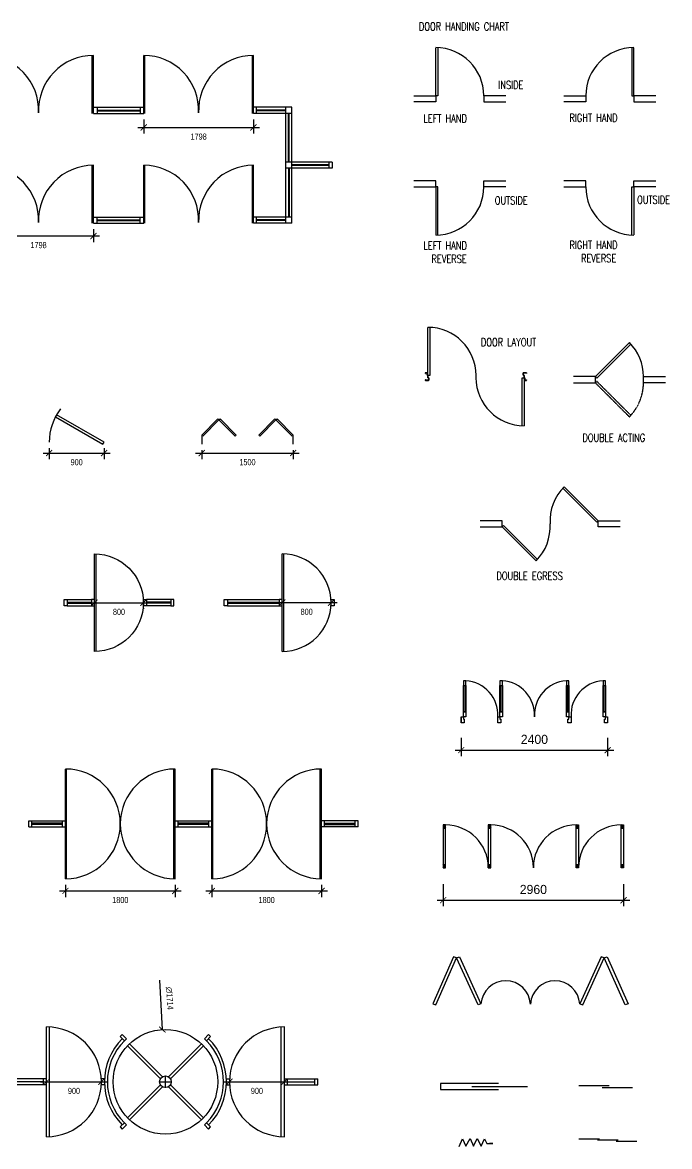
# Model space of a CAD drawing. Header units: millimetres. Extents: x -14129 to 25170, y 11877 to 30307.
# Drawn here: x -5189 to 5423, y 11877 to 30307 of the extents above; entities that cross this region are included whole.
import ezdxf

# ---------------------------------------------------------------- set-up
doc = ezdxf.new("R2010")
doc.units = ezdxf.units.MM
doc.linetypes.add('HIDDEN2', pattern=[0.1875, 0.125, -0.0625])
doc.styles.add('DIM', font='', dxfattribs={"height": 100})
doc.styles.add('Ignore', font='romans.shx', dxfattribs={"width": 0.75})
doc.styles.add('TA1', font='')
doc.styles.get('DIM').set_extended_font_data('VNI-Helve-Condense')
doc.styles.get('TA1').set_extended_font_data('VNI-Avo')
doc.dimstyles.new('100', dxfattribs={"dimtxt": 100, "dimasz": 100, "dimexe": 100, "dimexo": 100, "dimgap": 100, "dimtad": 2, "dimdec": 0, "dimzin": 0, "dimdsep": 46, "dimtxsty": 'DIM', "dimblk": 'ARCHTICK', "dimcen": 100, "dimdle": 100, "dimadec": 0, "dimazin": 0, "dimtfac": 1, "dimtdec": 0, "dimtofl": 0, "dimtmove": 0, "dimatfit": 3, "dimldrblk": 'ARCHTICK', "dimfxl": 1, "dimtolj": 1, "dimtzin": 0, "dimarcsym": 0})

# ---------------------------------------------------------------- blocks, each defined once
blk = doc.blocks.new('_ArchTick')
at = {"color": 0, "linetype": 'ByBlock', "const_width": 0.15}
blk.add_lwpolyline([(-0.5, -0.5), (0.5, 0.5)], dxfattribs=at)
blk = doc.blocks.new('A$C4CD04CA9')
for p, q in [((359, 101), (359, 888)), ((392, 888), (392, 101)), ((0, 101), (359, 101)), ((359, 0), (0, 0)), ((359, 101), (359, 0)), ((392, 101), (359, 101)), ((1506, 101), (1147, 101)), ((1147, 101), (1147, 0)), ((1147, 0), (1506, 0))]:
    blk.add_line(p, q)
blk.add_arc((359, 101), 788, 0, 90)
blk = doc.blocks.new('A$C014C1322')
for p, q in [((1114, 888), (1114, 101)), ((1147, 101), (1147, 888)), ((0, 101), (359, 101)), ((359, 0), (0, 0)), ((359, 101), (359, 0)), ((1114, 101), (1147, 101)), ((1506, 101), (1147, 101)), ((1147, 101), (1147, 0)), ((1147, 0), (1506, 0))]:
    blk.add_line(p, q)
blk.add_arc((1147, 101), 788, 90, 180)
blk = doc.blocks.new('A$C1BC04E8F')
for p, q in [((359, 888), (0, 888)), ((0, 787), (359, 787)), ((359, 787), (359, 888)), ((392, 787), (359, 787)), ((359, 787), (359, 0)), ((392, 1), (392, 787)), ((1147, 787), (1147, 888)), ((1147, 888), (1506, 888)), ((1506, 787), (1147, 787))]:
    blk.add_line(p, q)
blk.add_arc((359, 787), 788, 270, 0)
blk = doc.blocks.new('A$C0D093EA5')
for p, q in [((359, 888), (0, 888)), ((0, 787), (359, 787)), ((359, 787), (359, 888)), ((1114, 1), (1114, 787)), ((1114, 787), (1147, 787)), ((1147, 787), (1147, 888)), ((1147, 888), (1506, 888)), ((1506, 787), (1147, 787)), ((1147, 787), (1147, 0))]:
    blk.add_line(p, q)
blk.add_arc((1147, 787), 788, 180, 270)
blk = doc.blocks.new('A$C1E5A0971')
for p, q in [((44, 825), (44, 1613)), ((77, 1612), (77, 825)), ((0, 867), (0, 858)), ((0, 858), (1, 858)), ((1, 755), (0, 755)), ((0, 755), (0, 746)), ((1, 858), (1, 867)), ((1, 746), (1, 755)), ((28, 869), (2, 869)), ((2, 868), (28, 868)), ((55, 745), (2, 745)), ((2, 744), (55, 744)), ((29, 867), (29, 830)), ((30, 830), (30, 867)), ((42, 828), (32, 828)), ((32, 826), (42, 826)), ((42, 825), (42, 787)), ((77, 825), (44, 825)), ((44, 787), (44, 825)), ((55, 785), (46, 785)), ((46, 784), (55, 784)), ((56, 783), (56, 746)), ((57, 746), (57, 783)), ((831, 825), (831, 788)), ((1586, 1), (1586, 788)), ((1586, 788), (1619, 788)), ((1605, 867), (1605, 830)), ((1606, 830), (1606, 867)), ((1660, 869), (1607, 869)), ((1607, 868), (1660, 868)), ((1617, 829), (1607, 829)), ((1607, 828), (1617, 828)), ((1619, 826), (1619, 788)), ((1619, 788), (1619, 0)), ((1620, 788), (1620, 826)), ((1630, 787), (1621, 787)), ((1621, 785), (1630, 785)), ((1632, 783), (1632, 746)), ((1634, 746), (1634, 783)), ((1660, 745), (1635, 745)), ((1635, 744), (1660, 744)), ((1661, 867), (1661, 858)), ((1661, 858), (1662, 858)), ((1662, 755), (1661, 755)), ((1661, 755), (1661, 746)), ((1662, 858), (1662, 867)), ((1662, 746), (1662, 755))]:
    blk.add_line(p, q)
for centre, radius, start, end in [((44, 825), 788, 0, 90), ((2, 867), 2.21, 90, 180), ((2, 746), 2.21, 180, 270), ((2, 867), 0.901, 90, 180), ((2, 746), 0.901, 180, 270), ((28, 867), 2.21, 0, 90), ((28, 867), 0.901, 0, 90), ((32, 830), 3.36, 180, 270), ((32, 830), 2.06, 180, 270), ((42, 825), 2.21, 0, 90), ((42, 825), 0.901, 0, 90), ((46, 787), 3.36, 180, 270), ((46, 787), 2.06, 180, 270), ((55, 783), 2.21, 360, 90), ((55, 783), 0.901, 0, 90), ((55, 746), 0.901, 270, 0), ((55, 746), 2.21, 270, 0), ((1619, 788), 788, 180, 270), ((1607, 867), 2.21, 90, 180), ((1607, 830), 2.21, 180, 270), ((1607, 867), 0.901, 90, 180), ((1607, 830), 0.901, 180, 270), ((1617, 826), 3.36, 0, 90), ((1617, 826), 2.06, 0, 90), ((1621, 788), 2.21, 180, 270), ((1621, 788), 0.901, 180, 270), ((1630, 783), 3.36, 0, 90), ((1630, 783), 2.06, 360, 90), ((1635, 746), 2.21, 180, 270), ((1635, 746), 0.901, 180, 270), ((1660, 867), 2.21, 0, 90), ((1660, 867), 0.901, 0, 90), ((1660, 746), 2.21, 270, 360), ((1660, 746), 0.901, 270, 360)]:
    blk.add_arc(centre, radius, start, end)
blk = doc.blocks.new('A$C41C76E15')
for p, q in [((359, 658), (916, 1215)), ((939, 1191), (383, 635)), ((359, 658), (0, 658)), ((0, 557), (359, 557)), ((383, 635), (359, 658)), ((359, 557), (359, 658)), ((1147, 557), (1147, 658)), ((1147, 658), (1506, 658)), ((1506, 557), (1147, 557))]:
    blk.add_line(p, q)
at = {"linetype": 'HIDDEN2'}
for p, q in [((383, 580), (359, 557)), ((359, 557), (916, 0)), ((939, 24), (383, 580))]:
    blk.add_line(p, q, dxfattribs=at)
blk.add_arc((359, 658), 788, 0, 45)
blk.add_arc((359, 557), 788, 315, 0, dxfattribs=at)
blk = doc.blocks.new('A$C6CDF2B06')
for p, q in [((1355, 1191), (1911, 635)), ((1934, 658), (1378, 1215)), ((359, 658), (0, 658)), ((0, 557), (359, 557)), ((359, 557), (359, 658)), ((383, 580), (359, 557)), ((359, 557), (916, 0)), ((939, 24), (383, 580)), ((1911, 635), (1934, 658)), ((1934, 557), (1934, 658)), ((1934, 658), (2294, 658)), ((2294, 557), (1934, 557))]:
    blk.add_line(p, q)
for centre, start, end in [((1934, 658), 135, 183.6736), ((359, 557), 315, 3.6736)]:
    blk.add_arc(centre, 788, start, end)
blk = doc.blocks.new('A$C795653C1')
for p, q in [((0, 100), (0, 0)), ((2400, 100), (2400, 0))]:
    blk.add_line(p, q)
for points in [[(35, 690), (35, 610), (75, 610), (75, 690)], [(35, 180), (35, 610), (75, 610), (75, 180)], [(45, 180), (45, 610), (65, 610), (65, 180)], [(635, 690), (635, 610), (675, 610), (675, 690)], [(635, 180), (635, 610), (675, 610), (675, 180)], [(645, 180), (645, 610), (665, 610), (665, 180)], [(1725, 690), (1725, 610), (1765, 610), (1765, 690)], [(1725, 180), (1725, 610), (1765, 610), (1765, 180)], [(1735, 180), (1735, 610), (1755, 610), (1755, 180)], [(2325, 690), (2325, 610), (2365, 610), (2365, 690)], [(2325, 180), (2325, 610), (2365, 610), (2365, 180)], [(2335, 180), (2335, 610), (2355, 610), (2355, 180)], [(35, 100), (35, 60), (50, 60), (50, 50), (50, 0), (0, 0), (0, 100)], [(35, 100), (35, 180), (75, 180), (75, 100)], [(635, 100), (635, 60), (650, 60), (650, 50), (650, 0), (600, 0), (600, 100)], [(635, 100), (635, 180), (675, 180), (675, 100)], [(1725, 100), (1725, 180), (1765, 180), (1765, 100)], [(1765, 100), (1800, 100), (1800, 0), (1750, 0), (1750, 50), (1750, 60), (1765, 60)], [(2325, 100), (2325, 180), (2365, 180), (2365, 100)], [(2365, 100), (2400, 100), (2400, 0), (2350, 0), (2350, 50), (2350, 60), (2365, 60)]]:
    blk.add_lwpolyline(points, close=True)
for centre, start, end in [((43, 132), 356.6637, 86.6637), ((643, 132), 356.6637, 86.6637), ((1758, 132), 93.3363, 183.3363), ((2358, 132), 93.3363, 183.3363)]:
    blk.add_arc(centre, 558, start, end)
blk = doc.blocks.new('A$C5ECD66D6')
for p, q in [((0, 700), (40, 650)), ((40, 700), (0, 650)), ((0, 650), (40, 650)), ((740, 700), (780, 650)), ((780, 700), (740, 650)), ((740, 650), (780, 650)), ((2180, 700), (2220, 650)), ((2220, 700), (2180, 650)), ((2180, 650), (2220, 650)), ((2920, 700), (2960, 650)), ((2960, 700), (2920, 650)), ((2920, 650), (2960, 650)), ((0, 0), (40, 50)), ((40, 0), (0, 50)), ((0, 50), (40, 50)), ((740, 0), (780, 50)), ((780, 0), (740, 50)), ((740, 50), (780, 50)), ((2180, 50), (2220, 50)), ((2220, 0), (2180, 50)), ((2180, 0), (2220, 50)), ((2920, 50), (2960, 50)), ((2960, 0), (2920, 50)), ((2920, 0), (2960, 50))]:
    blk.add_line(p, q)
for points in [[(0, 0), (40, 0), (40, 700), (0, 700)], [(740, 0), (780, 0), (780, 700), (740, 700)], [(2220, 0), (2180, 0), (2180, 700), (2220, 700)], [(2960, 0), (2920, 0), (2920, 700), (2960, 700)]]:
    blk.add_lwpolyline(points, close=True)
at = {"linetype": 'Continuous'}
for centre, start, end in [((40, 0), 0, 90), ((780, 0), 0, 90), ((2180, 0), 90, 180), ((2920, 0), 90, 180)]:
    blk.add_arc(centre, 700, start, end, dxfattribs=at)
blk = doc.blocks.new('A$C08827619')
for p, q in [((341, 784), (0, 14)), ((48, 0), (390, 770)), ((390, 770), (341, 784)), ((390, 770), (438, 784)), ((742, 0), (390, 770)), ((438, 784), (790, 14)), ((2763, 784), (2410, 14)), ((2458, 0), (2811, 770)), ((2811, 770), (2763, 784)), ((2811, 770), (2859, 784)), ((3153, 0), (2811, 770)), ((2859, 784), (3201, 14)), ((0, 14), (48, 0)), ((790, 14), (742, 0)), ((2410, 14), (2458, 0)), ((3201, 14), (3153, 0))]:
    blk.add_line(p, q)
for centre, start, end in [((1195, -15), 3.5374, 175.9062), ((2005, -15), 4.0938, 176.4626)]:
    blk.add_arc(centre, 406, start, end)
blk = doc.blocks.new('A$C22492AE3')
for p, q in [((950, 100), (0, 100)), ((0, 100), (0, 0)), ((0, 0), (950, 0)), ((512, 50), (1425, 50))]:
    blk.add_line(p, q)
blk = doc.blocks.new('A$C4497321D')
for p, q in [((0, 38), (497, 38)), ((384, 0), (881, 0))]:
    blk.add_line(p, q)
blk = doc.blocks.new('A$C11E717E1')
for p, q in [((0, 0), (54, 125)), ((54, 125), (108, 6)), ((108, 6), (183, 129)), ((183, 129), (235, 6)), ((235, 6), (298, 130)), ((298, 130), (359, 6)), ((359, 6), (418, 125)), ((418, 125), (454, 52)), ((454, 52), (511, 52)), ((551, 52), (496, 52)), ((511, 52), (551, 52))]:
    blk.add_line(p, q)
blk = doc.blocks.new('A$C5D450EF9')
for p, q in [((0, 38), (338, 38)), ((306, 19), (644, 19)), ((613, 0), (950, 0))]:
    blk.add_line(p, q)
blk = doc.blocks.new('A$C48774158')
blk.add_lwpolyline([(881, 0), (900, 32), (121, 482), (102, 450)], close=True)
blk.add_arc((900, 32), 900, 142.6899, 180)
blk = doc.blocks.new('A$C44466CE1')
for p, q in [((0, 150), (0, 0)), ((1500, 0), (1500, 150))]:
    blk.add_line(p, q)
for points in [[(18, 132), (0, 150), (265, 415), (283, 397)], [(548, 132), (283, 397), (301, 415), (566, 150)], [(952, 132), (934, 150), (1199, 415), (1217, 397)], [(1482, 132), (1217, 397), (1235, 415), (1500, 150)]]:
    blk.add_lwpolyline(points, close=True)
blk = doc.blocks.new('A$C264F5B45')
for p, q in [((525, 0), (525, 1600)), ((50, 850), (450, 850)), ((50, 810), (450, 810)), ((50, 790), (450, 790)), ((50, 750), (450, 750)), ((1750, 850), (1350, 850)), ((1750, 810), (1350, 810)), ((1750, 790), (1350, 790)), ((1750, 750), (1350, 750))]:
    blk.add_line(p, q)
blk.add_lwpolyline([(500, 1600, -1), (500, 0)], format="xyb", close=True)
for points in [[(0, 850), (50, 850), (50, 750), (0, 750)], [(500, 850), (450, 850), (450, 750), (500, 750)], [(1300, 850), (1350, 850), (1350, 750), (1300, 750)], [(1800, 850), (1750, 850), (1750, 750), (1800, 750)]]:
    blk.add_lwpolyline(points, close=True)
blk = doc.blocks.new('A$C43E04579')
for p, q in [((950, 0), (950, 1600)), ((975, 0), (975, 1600)), ((50, 850), (900, 850)), ((50, 810), (900, 810)), ((50, 790), (900, 790)), ((50, 750), (900, 750))]:
    blk.add_line(p, q)
for points in [[(0, 850), (50, 850), (50, 750), (0, 750)], [(950, 850), (900, 850), (900, 750), (950, 750)], [(1750, 850), (1800, 850), (1800, 750), (1750, 750)]]:
    blk.add_lwpolyline(points, close=True)
blk.add_arc((950, 800), 800, 270, 90)
blk = doc.blocks.new('A$C10676B10')
for p, q in [((600, 0), (600, 1800)), ((620, 0), (620, 1800)), ((2380, 0), (2380, 1800)), ((2400, 0), (2400, 1800)), ((3000, 0), (3000, 1800)), ((3020, 0), (3020, 1800)), ((4780, 0), (4780, 1800)), ((4800, 0), (4800, 1800)), ((0, 950), (600, 950)), ((0, 850), (0, 950)), ((50, 850), (50, 950)), ((550, 850), (550, 950)), ((2400, 950), (3000, 950)), ((2450, 850), (2450, 950)), ((2950, 850), (2950, 950)), ((5400, 950), (4800, 950)), ((4850, 850), (4850, 950)), ((5350, 850), (5350, 950)), ((5400, 850), (5400, 950)), ((0, 850), (600, 850)), ((550, 910), (50, 910)), ((550, 890), (50, 890)), ((2400, 850), (3000, 850)), ((2950, 910), (2450, 910)), ((2950, 890), (2450, 890)), ((5400, 850), (4800, 850)), ((4850, 910), (5350, 910)), ((4850, 890), (5350, 890))]:
    blk.add_line(p, q)
for centre, start, end in [((600, 900), 270, 90), ((2400, 900), 90, 270), ((3000, 900), 270, 90), ((4800, 900), 90, 270)]:
    blk.add_arc(centre, 900, start, end)
blk = doc.blocks.new('A$C58F9598C')
for p, q in [((550, 0), (550, 1800)), ((600, 1), (600, 1799)), ((4400, 1), (4400, 1799)), ((4450, 0), (4450, 1800)), ((550, 950), (0, 950)), ((0, 850), (0, 950)), ((50, 850), (50, 950)), ((500, 850), (500, 950)), ((1501, 950), (1449, 950)), ((3499, 950), (3551, 950)), ((4450, 950), (5000, 950)), ((4500, 850), (4500, 950)), ((4950, 850), (4950, 950)), ((5000, 850), (5000, 950)), ((550, 850), (0, 850)), ((500, 900), (50, 900)), ((1501, 850), (1449, 850)), ((3499, 850), (3551, 850)), ((4450, 850), (5000, 850)), ((4500, 900), (4950, 900))]:
    blk.add_line(p, q)
for points in [[(1827, 1573), (1759, 1641), (1793, 1674), (1860, 1607), (1827, 1573)], [(3173, 1573), (3241, 1641), (3207, 1674), (3140, 1607), (3173, 1573)], [(1877, 1489), (2418, 948)], [(1911, 1523), (2452, 982)], [(2548, 982), (3089, 1523)], [(2582, 948), (3123, 1489)], [(1877, 311), (2418, 852)], [(1911, 277), (2452, 818)], [(2548, 818), (3089, 277)], [(2582, 852), (3123, 311)], [(1827, 227), (1759, 159), (1793, 126), (1860, 193), (1827, 227)], [(3173, 227), (3140, 193), (3207, 126), (3241, 159), (3173, 227)]]:
    blk.add_lwpolyline(points)
for radius in [857, 95.2]:
    blk.add_circle((2500, 900), radius)
for centre, radius, start, end in [((550, 900), 900, 270, 90), ((4450, 900), 900, 90, 270), ((2500, 900), 1000, 135, 225), ((2500, 900), 952, 135, 225), ((2500, 900), 952, 315, 45), ((2500, 900), 1000, 315, 45)]:
    blk.add_arc(centre, radius, start, end)
blk = doc.blocks.new('A$C13F91B35')
for p, q in [((1288, 1800), (1288, 2750)), ((1306, 1800), (1306, 2750)), ((3069, 1800), (3069, 2750)), ((3087, 1800), (3087, 2750)), ((3913, 1800), (3913, 2750)), ((3931, 1800), (3931, 2750)), ((5694, 1800), (5694, 2750)), ((5712, 1800), (5712, 2750)), ((657, 1900), (1288, 1900)), ((657, 0), (657, 1900)), ((757, 0), (757, 1900)), ((757, 1855), (1238, 1855)), ((757, 1845), (1238, 1845)), ((1238, 1800), (1238, 1900)), ((3087, 1900), (3913, 1900)), ((3148, 1900), (3148, 1800)), ((3148, 1855), (3852, 1855)), ((3148, 1845), (3852, 1845)), ((3852, 1900), (3852, 1800)), ((6343, 1900), (5712, 1900)), ((5762, 1800), (5762, 1900)), ((6243, 1855), (5762, 1855)), ((6243, 1845), (5762, 1845)), ((6243, 0), (6243, 1900)), ((6343, 0), (6343, 1900)), ((657, 1800), (1288, 1800)), ((702, 1000), (702, 1800)), ((712, 1000), (712, 1800)), ((3087, 1800), (3913, 1800)), ((6343, 1800), (5712, 1800)), ((6288, 1000), (6288, 1800)), ((6298, 1000), (6298, 1800)), ((0, 1000), (0, 900)), ((0, 1000), (757, 1000)), ((50, 1000), (50, 900)), ((50, 955), (657, 955)), ((50, 945), (657, 945)), ((1288, 0), (1288, 950)), ((1306, 0), (1306, 950)), ((3069, 0), (3069, 950)), ((3087, 0), (3087, 950)), ((3913, 0), (3913, 950)), ((3931, 0), (3931, 950)), ((5694, 0), (5694, 950)), ((5712, 0), (5712, 950)), ((7000, 1000), (6243, 1000)), ((6950, 955), (6343, 955)), ((6950, 945), (6343, 945)), ((6950, 1000), (6950, 900)), ((7000, 1000), (7000, 900)), ((0, 900), (757, 900)), ((702, 900), (702, 100)), ((712, 900), (712, 100)), ((7000, 900), (6243, 900)), ((6288, 900), (6288, 100)), ((6298, 900), (6298, 100)), ((657, 100), (1288, 100)), ((657, 0), (1288, 0)), ((757, 55), (1238, 55)), ((757, 45), (1238, 45)), ((1238, 0), (1238, 100)), ((3087, 100), (3913, 100)), ((3087, 0), (3913, 0)), ((3148, 0), (3148, 100)), ((3148, 55), (3852, 55)), ((3148, 45), (3852, 45)), ((3852, 0), (3852, 100)), ((6343, 100), (5712, 100)), ((6343, 0), (5712, 0)), ((5762, 0), (5762, 100)), ((6243, 55), (5762, 55)), ((6243, 45), (5762, 45))]:
    blk.add_line(p, q)
for centre, start, end in [((1288, 1850), 357.5797, 90), ((3087, 1850), 90, 182.4203), ((3913, 1850), 357.5797, 90), ((5712, 1850), 90, 182.4203), ((1288, 50), 357.5797, 90), ((3087, 50), 90, 182.4203), ((3913, 50), 357.5797, 90), ((5712, 50), 90, 182.4203)]:
    blk.add_arc(centre, 900, start, end)
blk = doc.blocks.new('*D195')
at = {"color": 0, "lineweight": -2, "transparency": 16777216}
for p, q in [((-4850, 23247), (-3750, 23247)), ((-4750, 23325), (-4750, 23147)), ((-3850, 23325), (-3850, 23147))]:
    blk.add_line(p, q, dxfattribs=at)
at = {"layer": 'DEFPOINTS', "color": 0, "transparency": 16777216}
for p in [(-4750, 23425), (-3850, 23425), (-3850, 23247)]:
    blk.add_point(p, dxfattribs=at)
at = {"color": 0, "lineweight": -2, "transparency": 16777216, "xscale": 100, "yscale": 100, "zscale": 100, "rotation": 180}
blk.add_blockref('_ArchTick', (-4750, 23247), dxfattribs=at)
at = {"color": 0, "lineweight": -2, "transparency": 16777216, "xscale": 100, "yscale": 100, "zscale": 100}
blk.add_blockref('_ArchTick', (-3850, 23247), dxfattribs=at)
at = {"color": 0, "transparency": 16777216, "insert": (-4300, 23097), "char_height": 100, "attachment_point": 5, "style": 'DIM'}
blk.add_mtext('\\A1;900', dxfattribs=at)
blk = doc.blocks.new('*D196')
at = {"color": 0, "lineweight": -2, "transparency": 16777216}
for p, q in [((-2349, 23247), (-649, 23247)), ((-2249, 23292), (-2249, 23147)), ((-749, 23292), (-749, 23147))]:
    blk.add_line(p, q, dxfattribs=at)
at = {"layer": 'DEFPOINTS', "color": 0, "transparency": 16777216}
for p in [(-2249, 23392), (-749, 23392), (-749, 23247)]:
    blk.add_point(p, dxfattribs=at)
at = {"color": 0, "lineweight": -2, "transparency": 16777216, "xscale": 100, "yscale": 100, "zscale": 100, "rotation": 180}
blk.add_blockref('_ArchTick', (-2249, 23247), dxfattribs=at)
at = {"color": 0, "lineweight": -2, "transparency": 16777216, "xscale": 100, "yscale": 100, "zscale": 100}
blk.add_blockref('_ArchTick', (-749, 23247), dxfattribs=at)
at = {"color": 0, "transparency": 16777216, "insert": (-1499, 23097), "char_height": 100, "attachment_point": 5, "style": 'DIM'}
blk.add_mtext('\\A1;1500', dxfattribs=at)
blk = doc.blocks.new('*D200')
at = {"color": 0, "lineweight": -2, "transparency": 16777216}
for p, q in [((-4106, 20793), (-3106, 20793)), ((-3206, 20702), (-3206, 20693))]:
    blk.add_line(p, q, dxfattribs=at)
at = {"layer": 'DEFPOINTS', "color": 0, "transparency": 16777216}
for p in [(-4006, 20793), (-3206, 20802), (-3206, 20793)]:
    blk.add_point(p, dxfattribs=at)
at = {"color": 0, "lineweight": -2, "transparency": 16777216, "xscale": 100, "yscale": 100, "zscale": 100, "rotation": 180}
blk.add_blockref('_ArchTick', (-4006, 20793), dxfattribs=at)
at = {"color": 0, "lineweight": -2, "transparency": 16777216, "xscale": 100, "yscale": 100, "zscale": 100}
blk.add_blockref('_ArchTick', (-3206, 20793), dxfattribs=at)
at = {"color": 0, "transparency": 16777216, "insert": (-3606, 20643), "char_height": 100, "attachment_point": 5, "style": 'DIM'}
blk.add_mtext('\\A1;800', dxfattribs=at)
blk = doc.blocks.new('*D201')
at = {"color": 0, "lineweight": -2, "transparency": 16777216}
blk.add_line((-1028, 20794), (-28, 20794), dxfattribs=at)
at = {"layer": 'DEFPOINTS', "color": 0, "transparency": 16777216}
for p in [(-928, 20794), (-128, 20794), (-128, 20794)]:
    blk.add_point(p, dxfattribs=at)
at = {"color": 0, "lineweight": -2, "transparency": 16777216, "xscale": 100, "yscale": 100, "zscale": 100, "rotation": 180}
blk.add_blockref('_ArchTick', (-928, 20794), dxfattribs=at)
at = {"color": 0, "lineweight": -2, "transparency": 16777216, "xscale": 100, "yscale": 100, "zscale": 100}
blk.add_blockref('_ArchTick', (-128, 20794), dxfattribs=at)
at = {"color": 0, "transparency": 16777216, "insert": (-528, 20644), "char_height": 100, "attachment_point": 5, "style": 'DIM'}
blk.add_mtext('\\A1;800', dxfattribs=at)
blk = doc.blocks.new('*D205')
at = {"color": 0, "lineweight": -2, "transparency": 16777216}
for p, q in [((-4584, 16068), (-2584, 16068)), ((-4484, 16167), (-4484, 15968)), ((-2684, 16167), (-2684, 15968))]:
    blk.add_line(p, q, dxfattribs=at)
at = {"layer": 'DEFPOINTS', "color": 0, "transparency": 16777216}
for p in [(-4484, 16267), (-2684, 16267), (-2684, 16068)]:
    blk.add_point(p, dxfattribs=at)
at = {"color": 0, "lineweight": -2, "transparency": 16777216, "xscale": 100, "yscale": 100, "zscale": 100, "rotation": 180}
blk.add_blockref('_ArchTick', (-4484, 16068), dxfattribs=at)
at = {"color": 0, "lineweight": -2, "transparency": 16777216, "xscale": 100, "yscale": 100, "zscale": 100}
blk.add_blockref('_ArchTick', (-2684, 16068), dxfattribs=at)
at = {"color": 0, "transparency": 16777216, "insert": (-3584, 15918), "char_height": 100, "attachment_point": 5, "style": 'DIM'}
blk.add_mtext('\\A1;1800', dxfattribs=at)
blk = doc.blocks.new('*D206')
at = {"color": 0, "lineweight": -2, "transparency": 16777216}
for p, q in [((-2184, 16068), (-184, 16068)), ((-2084, 16167), (-2084, 15968)), ((-284, 16167), (-284, 15968))]:
    blk.add_line(p, q, dxfattribs=at)
at = {"layer": 'DEFPOINTS', "color": 0, "transparency": 16777216}
for p in [(-2084, 16267), (-284, 16267), (-284, 16068)]:
    blk.add_point(p, dxfattribs=at)
at = {"color": 0, "lineweight": -2, "transparency": 16777216, "xscale": 100, "yscale": 100, "zscale": 100, "rotation": 180}
blk.add_blockref('_ArchTick', (-2084, 16068), dxfattribs=at)
at = {"color": 0, "lineweight": -2, "transparency": 16777216, "xscale": 100, "yscale": 100, "zscale": 100}
blk.add_blockref('_ArchTick', (-284, 16068), dxfattribs=at)
at = {"color": 0, "transparency": 16777216, "insert": (-1184, 15918), "char_height": 100, "attachment_point": 5, "style": 'DIM'}
blk.add_mtext('\\A1;1800', dxfattribs=at)
blk = doc.blocks.new('*D209')
at = {"color": 0, "lineweight": -2, "transparency": 16777216}
for p, q in [((-2944, 14602), (-2895, 13794)), ((-2944, 12938), (-2744, 12938)), ((-2844, 12838), (-2844, 13038))]:
    blk.add_line(p, q, dxfattribs=at)
at = {"layer": 'DEFPOINTS', "color": 0, "transparency": 16777216}
for p in [(-2895, 13794), (-2793, 12082)]:
    blk.add_point(p, dxfattribs=at)
at = {"color": 0, "lineweight": -2, "transparency": 16777216, "xscale": 100, "yscale": 100, "zscale": 100, "rotation": 273.4339566945818}
blk.add_blockref('_ArchTick', (-2895, 13794), dxfattribs=at)
at = {"color": 0, "transparency": 16777216, "insert": (-2776, 14307), "char_height": 100, "attachment_point": 5, "rotation": 273.434, "style": 'DIM'}
blk.add_mtext('\\A1;∅1714', dxfattribs=at)
blk = doc.blocks.new('*D210')
at = {"color": 0, "lineweight": -2, "transparency": 16777216}
blk.add_line((-4894, 12938), (-3794, 12938), dxfattribs=at)
at = {"layer": 'DEFPOINTS', "color": 0, "transparency": 16777216}
for p in [(-4794, 12938), (-3894, 12938), (-3894, 12938)]:
    blk.add_point(p, dxfattribs=at)
at = {"color": 0, "lineweight": -2, "transparency": 16777216, "xscale": 100, "yscale": 100, "zscale": 100, "rotation": 180}
blk.add_blockref('_ArchTick', (-4794, 12938), dxfattribs=at)
at = {"color": 0, "lineweight": -2, "transparency": 16777216, "xscale": 100, "yscale": 100, "zscale": 100}
blk.add_blockref('_ArchTick', (-3894, 12938), dxfattribs=at)
at = {"color": 0, "transparency": 16777216, "insert": (-4344, 12788), "char_height": 100, "attachment_point": 5, "style": 'DIM'}
blk.add_mtext('\\A1;900', dxfattribs=at)
blk = doc.blocks.new('*D211')
at = {"color": 0, "lineweight": -2, "transparency": 16777216}
blk.add_line((-1894, 12938), (-794, 12938), dxfattribs=at)
at = {"layer": 'DEFPOINTS', "color": 0, "transparency": 16777216}
for p in [(-1794, 12938), (-894, 12938), (-894, 12938)]:
    blk.add_point(p, dxfattribs=at)
at = {"color": 0, "lineweight": -2, "transparency": 16777216, "xscale": 100, "yscale": 100, "zscale": 100, "rotation": 180}
blk.add_blockref('_ArchTick', (-1794, 12938), dxfattribs=at)
at = {"color": 0, "lineweight": -2, "transparency": 16777216, "xscale": 100, "yscale": 100, "zscale": 100}
blk.add_blockref('_ArchTick', (-894, 12938), dxfattribs=at)
at = {"color": 0, "transparency": 16777216, "insert": (-1344, 12788), "char_height": 100, "attachment_point": 5, "style": 'DIM'}
blk.add_mtext('\\A1;900', dxfattribs=at)
blk = doc.blocks.new('*D213')
at = {"color": 0, "lineweight": -2, "transparency": 16777216}
for p, q in [((-5824, 26916), (-5824, 26706)), ((-4025, 26916), (-4025, 26706)), ((-5924, 26806), (-3925, 26806))]:
    blk.add_line(p, q, dxfattribs=at)
at = {"layer": 'DEFPOINTS', "color": 0, "transparency": 16777216}
for p in [(-5824, 27016), (-4025, 27016), (-4025, 26806)]:
    blk.add_point(p, dxfattribs=at)
at = {"color": 0, "lineweight": -2, "transparency": 16777216, "xscale": 100, "yscale": 100, "zscale": 100, "rotation": 180}
blk.add_blockref('_ArchTick', (-5824, 26806), dxfattribs=at)
at = {"color": 0, "lineweight": -2, "transparency": 16777216, "xscale": 100, "yscale": 100, "zscale": 100}
blk.add_blockref('_ArchTick', (-4025, 26806), dxfattribs=at)
at = {"color": 0, "transparency": 16777216, "insert": (-4925, 26656), "char_height": 100, "attachment_point": 5, "style": 'DIM'}
blk.add_mtext('\\A1;1798', dxfattribs=at)
blk = doc.blocks.new('*D214')
at = {"color": 0, "lineweight": -2, "transparency": 16777216}
for p, q in [((-3299, 28585), (-1301, 28585)), ((-3199, 28716), (-3199, 28485)), ((-1401, 28716), (-1401, 28485))]:
    blk.add_line(p, q, dxfattribs=at)
at = {"layer": 'DEFPOINTS', "color": 0, "transparency": 16777216}
for p in [(-3199, 28816), (-1401, 28816), (-1401, 28585)]:
    blk.add_point(p, dxfattribs=at)
at = {"color": 0, "lineweight": -2, "transparency": 16777216, "xscale": 100, "yscale": 100, "zscale": 100, "rotation": 180}
blk.add_blockref('_ArchTick', (-3199, 28585), dxfattribs=at)
at = {"color": 0, "lineweight": -2, "transparency": 16777216, "xscale": 100, "yscale": 100, "zscale": 100}
blk.add_blockref('_ArchTick', (-1401, 28585), dxfattribs=at)
at = {"color": 0, "transparency": 16777216, "insert": (-2300, 28435), "char_height": 100, "attachment_point": 5, "style": 'DIM'}
blk.add_mtext('\\A1;1798', dxfattribs=at)

msp = doc.modelspace()

# ---------------------------------------------------------------- linework, layer by layer
for p, q in [((2007, 18578.3), (2007, 18276.7)), ((4407, 18578.3), (4407, 18276.7)), ((1907, 18376.7), (4507, 18376.7)), ((1710, 16175.8), (1710, 15815.5)), ((4670, 16175.8), (4670, 15815.5)), ((1610, 15915.5), (4770, 15915.5))]:
    msp.add_line(p, q)

# ---------------------------------------------------------------- block references
for name, p in [('A$C4CD04CA9', (1229.6, 29005.8)), ('A$C014C1322', (3691.2, 29005.8)), ('A$C13F91B35', (-7112.1, 27015.7)), ('A$C1BC04E8F', (1229.6, 26822.7)), ('A$C0D093EA5', (3691.2, 26822.7)), ('A$C1E5A0971', (1417.5, 23695.1)), ('A$C41C76E15', (3848.5, 23842.5)), ('A$C48774158', (-4749.5, 23392.1)), ('A$C44466CE1', (-2248.9, 23392.1)), ('A$C6CDF2B06', (2318.1, 21480.4)), ('A$C264F5B45', (-4506, 19993.3)), ('A$C43E04579', (-1878.2, 19993.7)), ('A$C795653C1', (2007, 18823.5)), ('A$C10676B10', (-5084.1, 16266.6)), ('A$C5ECD66D6', (1710, 16448.9)), ('A$C08827619', (1540.9, 14202.7)), ('A$C58F9598C', (-5344.1, 12038.1)), ('A$C22492AE3', (1666.8, 12809.9)), ('A$C4497321D', (3936.3, 12842.1)), ('A$C11E717E1', (1972.6, 11876.9)), ('A$C5D450EF9', (3936.3, 11965.6))]:
    msp.add_blockref(name, p)
at = {"xscale": 100, "yscale": 100, "zscale": 100, "rotation": 180}
for p in [(2007, 18376.7), (1710, 15915.5)]:
    msp.add_blockref('_ArchTick', p, dxfattribs=at)
at = {"xscale": 100, "yscale": 100, "zscale": 100}
for p in [(4407, 18376.7), (4670, 15915.5)]:
    msp.add_blockref('_ArchTick', p, dxfattribs=at)

# ---------------------------------------------------------------- texts
at = {"style": 'Ignore', "width": 0.75}
for s, p in [('DOOR HANDING CHART', (1313.3, 30175.5)), ('INSIDE', (2613.9, 29216.3)), ('LEFT HAND', (1387.9, 28667.7)), ('RIGHT HAND', (3782, 28678)), ('OUTSIDE', (4891.1, 27334.3)), ('OUTSIDE', (2556.5, 27324.1)), ('RIGHT HAND', (3782, 26593)), ('LEFT HAND', (1387.9, 26582.7)), ('REVERSE', (1519.1, 26364.3)), ('REVERSE', (3971, 26374.6)), ('DOOR LAYOUT', (2330, 24998.4)), ('DOUBLE ACTING', (3994.3, 23433.5)), ('DOUBLE EGRESS', (2584, 21167.6))]:
    msp.add_text(s, height=131.25, dxfattribs=at).set_placement(p)
at = {"char_height": 150, "attachment_point": 5, "style": 'TA1'}
for s, insert in [('\\A1;2400', (3207, 18551.7)), ('\\A1;2960', (3190, 16090.5))]:
    msp.add_mtext(s, dxfattribs=dict(at, insert=insert))

# ---------------------------------------------------------------- dimensions: what is measured, and where the dimension line sits
for base, p1, p2, picture, middle in [((-1400.5, 28585.1), (-3198.9, 28815.7), (-1400.5, 28815.7), '*D214', (-2299.7, 28435.1)), ((-4025.4, 26806.2), (-5823.8, 27015.7), (-4025.4, 27015.7), '*D213', (-4924.6, 26656.2)), ((-3849.5, 23247.1), (-4749.5, 23424.6), (-3849.5, 23424.6), '*D195', (-4299.5, 23097.1)), ((-748.9, 23247.1), (-2248.9, 23392.1), (-748.9, 23392.1), '*D196', (-1498.9, 23097.1)), ((-3206, 20793.3), (-4006, 20793.3), (-3206, 20801.7), '*D200', (-3606, 20643.3)), ((-128.2, 20793.7), (-928.2, 20793.7), (-128.2, 20793.7), '*D201', (-528.2, 20643.7)), ((-2684.1, 16067.7), (-4484, 16266.6), (-2684.1, 16266.6), '*D205', (-3584.1, 15917.7)), ((-284.1, 16067.7), (-2084.1, 16266.6), (-284.1, 16266.6), '*D206', (-1184.1, 15917.7)), ((-3894.1, 12938.1), (-4794.1, 12938.1), (-3894.1, 12938.1), '*D210', (-4344.1, 12788.1)), ((-894.1, 12938.1), (-1794.1, 12938.1), (-894.1, 12938.1), '*D211', (-1344.1, 12788.1))]:
    dim = msp.add_linear_dim(base=base, p1=p1, p2=p2, dimstyle='100')
    dim.commit()
    dim.dimension.update_dxf_attribs({"geometry": picture, "text_midpoint": middle})
dim = msp.add_diameter_dim_2p(p1=(-2792.7, 12082.5), p2=(-2895.4, 13793.7), dimstyle='100')
dim.commit()
dim.dimension.update_dxf_attribs({"geometry": '*D209', "text_midpoint": (-2775.9, 14306.5)})

doc.saveas('drawing.dxf')
